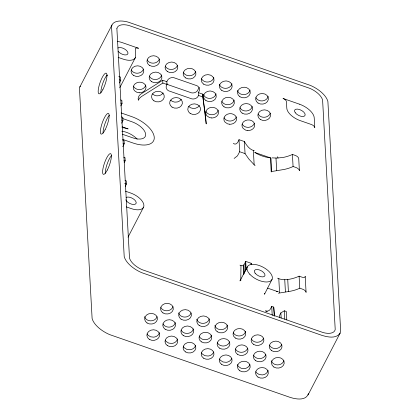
<?xml version="1.0" encoding="UTF-8"?>
<svg xmlns="http://www.w3.org/2000/svg" width="420" height="420" viewBox="0 0 420 420"><rect width="100%" height="100%" fill="white"/><g stroke="black" fill="none" stroke-linecap="round" stroke-linejoin="round"><path stroke-width="0.63" d="M240.786 279.594L240.97 265.613L239.988 265.13M245.117 271.504L245.71 261.387L251.081 263.256L251.685 264.374M264.768 293.381L264.495 294.252L272.055 279.4M80.33 86.132A21.546 10.673 27.4 0 0 79.448 88.289L92.111 318.476A21.546 10.673 27.4 0 0 109.667 334.609L289.632 397.215C295.486 399.163 305.875 401.237 308.453 393.645M340.127 333.076L340.631 330.32L327.894 101.525A21.546 10.673 27.4 0 0 310.333 85.391L127.974 22.045A21.546 10.673 27.4 0 0 111.542 26.366L124.205 256.557A21.546 10.673 27.4 0 0 141.761 272.69L321.683 335.281C327.448 337.076 336.179 339.108 340.127 333.076L308.033 394.994M199.185 87.381L197.39 90.846A5.476 4.567 -3.2 0 1 191.541 92.857L168.268 84.772A5.476 4.567 -3.2 0 1 166.887 83.701M107.21 75.584L107.357 75.29M118.776 76.487L120.577 77.112L120.75 80.288L119.952 81.916A18.249 4.447 -70.8 0 0 119.485 82.929M121.59 116.944L122.792 117.364L122.966 120.535L122.162 122.168A18.249 4.447 -70.8 0 0 121.7 123.181M124.378 162.414L125.181 160.786L125.008 157.61L123.805 157.196M79.868 86.94L111.962 25.016M119.784 87.659L135.345 57.645M120.823 105.887L122.031 103.556L121.858 100.385L120.624 99.955M122.75 146.69L124.246 143.808L124.073 140.632L122.84 140.207M166.829 81.674L167.947 79.684A5.476 4.567 -3.2 0 1 173.791 77.674L197.069 85.759A5.476 4.567 -3.2 0 1 199.364 90.599L198.392 92.636L198.544 95.456L197.72 96.878A5.476 4.567 -3.2 0 1 191.872 98.894L168.599 90.809A5.476 4.567 -3.2 0 1 166.304 85.969L166.982 84.493L166.829 81.674L162.703 80.241L141.55 93.597C139.209 94.962 137.456 97.524 138.411 100.343L139.225 98.522L141.335 96.647L162.86 83.06L166.982 84.493M125.265 186.365L126.462 184.06L126.284 180.884L125.055 180.458M128.011 237.19L143.572 207.175M254.252 150.712C249.622 149.709 246.587 145.383 244.388 141.524L239.012 139.692L239.673 151.73L237.436 155.857L234.119 158.45M240.97 265.613C243.758 266.795 244.792 263.23 245.71 261.387L246.172 269.866M247.301 266.921L240.004 280.891M274.565 315.814L273.73 307.109L271.724 306.416L270.265 309.23A3.649 3.045 -3.1 0 1 265.461 310.884L267.298 311.519M286.797 319.93L286.335 311.493L284.33 310.795L280.865 312.911L279.405 315.725L279.51 317.672M239.012 139.692C238.119 142.06 236.276 145.703 233.294 143.43M271.703 171.507L271.205 171.959L270.433 157.873L254.762 152.428L256.856 153.667A34.671 28.907 -3.1 0 0 267.887 157.5L270.953 157.941L271.703 171.507L283.553 169.554A34.671 28.907 -3.1 0 0 292.11 166.96L293.076 166.499L295.932 167.491A3.649 1.806 27.4 0 1 299.387 170.667L298.725 158.592A3.649 1.806 27.4 0 0 295.27 155.421L292.415 154.429L291.443 154.891A34.671 28.907 -3.1 0 1 282.886 157.484L276.88 158.078L272.197 157.868M240.051 280.723L240.959 280.193M278.397 293.202L290.246 291.254A34.671 28.907 -3.1 0 0 298.804 288.661L299.77 288.199L302.631 289.191A3.649 1.806 27.4 0 1 306.08 292.362L305.198 276.302A3.649 1.806 27.4 0 1 301.964 277.153L299.108 276.161L298.142 276.623A34.671 28.907 -3.1 0 1 289.585 279.216C285.611 279.998 281.274 280.009 277.568 278.182M276.523 291.491L278.318 291.748M267.545 288.115L277.793 291.674M118.167 57.383L123.07 59.089A14.233 7.051 27.4 0 0 135.676 55.771L135.314 49.13A3.649 1.806 27.4 0 1 138.542 48.279L122.162 42.588A15.692 7.775 27.4 0 0 117.269 41.401M198.392 92.636L202.514 94.07L205.611 116.776L206.209 123.895L202.514 94.07M198.544 95.456L202.671 96.889M119.522 79.858L120.75 80.288M120.834 103.142L122.031 103.556M239.673 151.73L245.049 153.594L248.803 158.97L255.082 165.732M121.139 112.943L131.56 116.561A23.982 11.881 27.4 0 1 154.256 137.419A23.982 11.881 27.4 0 1 133.014 143.005L122.593 139.388M122.724 118.566L131.843 121.737A14.6 7.234 27.4 0 1 145.661 134.431A14.6 7.234 27.4 0 1 132.731 137.834L122.393 134.243M121.737 120.11L122.966 120.535M122.042 126.803L128.121 128.914A14.6 7.234 27.4 0 0 121.994 127.68M123.05 143.393L124.246 143.808M123.947 160.361L125.181 160.786M124.661 183.435L126.462 184.06M125.528 191.216L130.431 192.922A14.233 7.051 27.4 0 1 143.903 205.296A14.233 7.051 27.4 0 1 131.297 208.614L126.394 206.913M277.436 156.723L278.056 157.978M275.987 158.015L276.685 170.489M292.415 154.429L293.076 166.499M299.108 276.161L299.77 288.199M287.737 279.489L288.398 291.527M284.75 279.725L285.421 291.9M284.33 310.795L284.792 319.231M280.865 312.911L281.148 318.103M278.801 278.754L279.573 292.803M273.73 307.109L274.229 316.197M271.724 306.416L272.223 315.504M253.37 150.549L254.142 164.598M244.388 141.524L245.049 153.594M251.081 263.256L251.155 264.558M162.703 80.241L162.86 83.06M243.962 264.763L244.125 273.893M243.464 265.382L243.506 274.407M126.142 197.547A5.838 2.893 27.4 0 1 134.521 199.804A5.838 2.893 27.4 0 1 133.691 204.488A5.838 2.893 27.4 0 1 125.743 199.804M121.821 131.187A14.616 7.245 27.4 0 1 137.167 139.136M177.513 338.856A6.389 5.324 -3.1 0 1 171.916 343.45L168.646 343.093L166.063 341.418A6.389 5.324 -3.1 0 1 165.26 340.216M268.091 370.325A6.389 5.324 -3.1 0 1 262.495 374.913L259.224 374.561L256.641 372.881A6.389 5.324 -3.1 0 1 255.838 371.679M193.415 328.797A6.389 5.324 -3.1 0 1 187.819 333.391A6.389 5.324 -3.1 0 1 181.162 330.151M172.982 306.605A6.389 5.324 -3.1 0 1 167.213 310.769A6.389 5.324 -3.1 0 1 160.834 307.508M157.08 316.669A6.389 5.324 -3.1 0 1 150.754 320.849A6.389 5.324 -3.1 0 1 144.617 316.68M175.303 322.502A6.389 5.324 -3.1 0 1 169.701 327.096A6.389 5.324 -3.1 0 1 163.044 323.862M117.915 48.022A5.838 2.893 27.4 0 1 125.937 49.964A5.838 2.893 27.4 0 1 126.21 54.899A5.838 2.893 27.4 0 1 118.094 51.24M159.395 332.567A6.389 5.324 -3.1 0 1 153.799 337.155L150.533 336.803L147.945 335.123A6.389 5.324 -3.1 0 1 147.142 333.921M249.869 364.487A6.389 5.324 -3.1 0 1 244.377 368.624L241.112 368.267L238.529 366.592A6.389 5.324 -3.1 0 1 237.405 364.497M231.751 358.192A6.389 5.324 -3.1 0 1 226.259 362.329L222.994 361.972L220.411 360.297A6.389 5.324 -3.1 0 1 219.602 359.095M213.638 351.902A6.389 5.324 -3.1 0 1 208.147 356.034L204.876 355.682L202.293 354.002A6.389 5.324 -3.1 0 1 201.49 352.8M195.521 345.608A6.389 5.324 -3.1 0 1 190.029 349.745L186.764 349.387L184.18 347.713A6.389 5.324 -3.1 0 1 183.372 346.505M211.533 335.092A6.389 5.324 -3.1 0 1 205.931 339.685A6.389 5.324 -3.1 0 1 199.274 336.446M229.541 341.838A6.389 5.324 -3.1 0 1 223.771 346.001A6.389 5.324 -3.1 0 1 217.392 342.741M247.658 348.133A6.389 5.324 -3.1 0 1 241.889 352.296A6.389 5.324 -3.1 0 1 235.51 349.036M265.771 354.428A6.389 5.324 -3.1 0 1 260.006 358.586A6.389 5.324 -3.1 0 1 253.622 355.325M283.889 360.717A6.389 5.324 -3.1 0 1 277.562 364.901A6.389 5.324 -3.1 0 1 271.425 360.733M281.673 344.363A6.389 5.324 -3.1 0 1 275.909 348.526A6.389 5.324 -3.1 0 1 269.524 345.266M263.56 338.074A6.389 5.324 -3.1 0 1 257.791 342.237A6.389 5.324 -3.1 0 1 251.412 338.971M245.553 331.322A6.389 5.324 -3.1 0 1 239.951 335.916A6.389 5.324 -3.1 0 1 233.294 332.682M227.435 325.028A6.389 5.324 -3.1 0 1 221.282 329.663A6.389 5.324 -3.1 0 1 214.867 325.5M209.317 318.738A6.389 5.324 -3.1 0 1 203.165 323.374A6.389 5.324 -3.1 0 1 196.749 319.205M191.095 312.9A6.389 5.324 -3.1 0 1 184.774 317.084A6.389 5.324 -3.1 0 1 178.631 312.916M213.817 77.417A6.389 5.324 -3.1 0 1 208.215 82.01A6.389 5.324 -3.1 0 1 201.558 78.776M231.929 83.711A6.389 5.324 -3.1 0 1 225.776 88.347A6.389 5.324 -3.1 0 1 219.361 84.178M250.047 90.001A6.389 5.324 -3.1 0 1 243.894 94.636A6.389 5.324 -3.1 0 1 237.478 90.473M254.363 123.165A6.389 5.324 -3.1 0 1 248.598 127.328A6.389 5.324 -3.1 0 1 242.214 124.068M218.243 110.124A6.389 5.324 -3.1 0 1 212.641 114.718A6.389 5.324 -3.1 0 1 205.984 111.479M236.25 116.876A6.389 5.324 -3.1 0 1 230.48 121.034A6.389 5.324 -3.1 0 1 224.102 117.773M145.777 84.95A6.389 5.324 -3.1 0 1 140.18 89.544A6.389 5.324 -3.1 0 1 133.523 86.31M159.364 58.994A6.389 5.324 -3.1 0 1 153.594 63.157A6.389 5.324 -3.1 0 1 147.215 59.897M177.476 65.289A6.389 5.324 -3.1 0 1 171.712 69.452A6.389 5.324 -3.1 0 1 165.328 66.187M195.594 71.579A6.389 5.324 -3.1 0 1 189.824 75.742A6.389 5.324 -3.1 0 1 183.446 72.482M268.165 96.296A6.389 5.324 -3.1 0 1 262.563 100.889A6.389 5.324 -3.1 0 1 255.906 97.655M252.257 106.355A6.389 5.324 -3.1 0 1 246.661 110.948A6.389 5.324 -3.1 0 1 240.004 107.714M270.27 113.106A6.389 5.324 -3.1 0 1 264.5 117.269A6.389 5.324 -3.1 0 1 258.122 114.009M234.145 100.065A6.389 5.324 -3.1 0 1 228.543 104.659A6.389 5.324 -3.1 0 1 221.886 101.42M216.027 93.77A6.389 5.324 -3.1 0 1 209.874 98.406A6.389 5.324 -3.1 0 1 203.459 94.243M161.679 74.891A6.389 5.324 -3.1 0 1 156.083 79.485A6.389 5.324 -3.1 0 1 149.425 76.246M143.456 69.053A6.389 5.324 -3.1 0 1 137.692 73.217A6.389 5.324 -3.1 0 1 131.308 69.956M199.421 105.593A6.389 5.324 -3.1 0 1 188.674 106.391M181.303 99.304A6.389 5.324 -3.1 0 1 170.557 100.097M163.186 93.009A6.389 5.324 -3.1 0 1 152.444 93.807M100.858 92.862A10.951 2.667 -70.8 0 1 107.137 74.97M105.284 173.366A10.951 2.667 -70.8 0 1 111.562 155.474M103.073 133.114A10.951 2.667 -70.8 0 1 109.352 115.222M116.881 28.634L129.496 257.985A15.697 7.775 27.4 0 0 142.285 269.735L323.227 332.588A15.697 7.775 27.4 0 0 335.213 329.453L322.602 100.097A15.697 7.775 27.4 0 0 309.813 88.347L128.851 25.483A15.697 7.775 27.4 0 0 116.881 28.634M139.162 92.767L137.088 92.437L134.505 90.731A6.389 5.324 -3.2 0 1 136.799 82.761A6.389 5.324 -3.2 0 1 145.766 85.874A6.389 5.324 -3.2 0 1 140.359 92.762L139.162 92.767M211.622 117.936L209.554 117.611L206.966 115.904A6.389 5.324 -3.2 0 1 209.265 107.93A6.389 5.324 -3.2 0 1 218.227 111.048A6.389 5.324 -3.2 0 1 212.819 117.936L211.622 117.936M229.74 124.231L227.666 123.9L225.083 122.199A6.389 5.324 -3.2 0 1 227.378 114.224A6.389 5.324 -3.2 0 1 236.345 117.338A6.389 5.324 -3.2 0 1 230.937 124.231L229.74 124.231M247.858 130.525L245.784 130.195L243.201 128.489A6.389 5.324 -3.2 0 1 245.495 120.519A6.389 5.324 -3.2 0 1 254.457 123.632A6.389 5.324 -3.2 0 1 249.049 130.52L247.858 130.525M299.366 104.144L282.986 98.453A3.649 1.806 27.4 0 1 286.435 101.624L286.802 108.266A14.233 7.051 27.4 0 0 300.274 120.645L311.309 124.478A3.649 1.806 27.4 0 1 314.764 127.648L314.218 117.789A15.692 7.775 27.4 0 0 299.366 104.144M221.744 364.497A6.389 5.324 -3.1 0 0 232.034 360.953A6.389 5.324 -3.1 0 0 223.393 355.346A6.389 5.324 -3.1 0 0 221.744 364.497M167.396 345.618A6.389 5.324 -3.1 0 0 177.691 342.074A6.389 5.324 -3.1 0 0 169.045 336.467A6.389 5.324 -3.1 0 0 167.396 345.618M165.186 329.264A6.389 5.324 -3.1 0 0 175.476 325.726A6.389 5.324 -3.1 0 0 166.834 320.114A6.389 5.324 -3.1 0 0 165.186 329.264M257.975 377.087A6.389 5.324 -3.1 0 0 268.27 373.543A6.389 5.324 -3.1 0 0 259.623 367.936A6.389 5.324 -3.1 0 0 257.975 377.087M162.971 312.916A6.389 5.324 -3.1 0 0 173.266 309.372A6.389 5.324 -3.1 0 0 164.619 303.76A6.389 5.324 -3.1 0 0 162.971 312.916M172.048 107.116A6.389 5.324 -3.1 0 0 182.343 103.577A6.389 5.324 -3.1 0 0 173.696 97.965A6.389 5.324 -3.1 0 0 172.048 107.116M190.166 113.411A6.389 5.324 -3.1 0 0 200.456 109.867A6.389 5.324 -3.1 0 0 191.814 104.26A6.389 5.324 -3.1 0 0 190.166 113.411M153.93 100.826A6.389 5.324 -3.1 0 0 164.225 97.283A6.389 5.324 -3.1 0 0 155.578 91.675A6.389 5.324 -3.1 0 0 153.93 100.826M183.298 335.559A6.389 5.324 -3.1 0 0 193.594 332.015A6.389 5.324 -3.1 0 0 184.947 326.408A6.389 5.324 -3.1 0 0 183.298 335.559M147.068 322.975A6.389 5.324 -3.1 0 0 157.364 319.431A6.389 5.324 -3.1 0 0 148.717 313.824A6.389 5.324 -3.1 0 0 147.068 322.975M149.352 65.299A6.389 5.324 -3.1 0 0 159.647 61.756A6.389 5.324 -3.1 0 0 151.001 56.149A6.389 5.324 -3.1 0 0 149.352 65.299M167.47 71.594A6.389 5.324 -3.1 0 0 177.76 68.05A6.389 5.324 -3.1 0 0 169.118 62.444A6.389 5.324 -3.1 0 0 167.47 71.594M185.582 77.889A6.389 5.324 -3.1 0 0 195.878 74.345A6.389 5.324 -3.1 0 0 187.231 68.733A6.389 5.324 -3.1 0 0 185.582 77.889M203.7 84.178A6.389 5.324 -3.1 0 0 213.99 80.635A6.389 5.324 -3.1 0 0 205.349 75.028A6.389 5.324 -3.1 0 0 203.7 84.178M221.818 90.473A6.389 5.324 -3.1 0 0 232.108 86.93A6.389 5.324 -3.1 0 0 223.466 81.323A6.389 5.324 -3.1 0 0 221.818 90.473M239.93 96.768A6.389 5.324 -3.1 0 0 250.226 93.224A6.389 5.324 -3.1 0 0 241.579 87.612A6.389 5.324 -3.1 0 0 239.93 96.768M258.048 103.058A6.389 5.324 -3.1 0 0 268.338 99.514A6.389 5.324 -3.1 0 0 259.697 93.907A6.389 5.324 -3.1 0 0 258.048 103.058M260.258 119.411A6.389 5.324 -3.1 0 0 270.554 115.867A6.389 5.324 -3.1 0 0 261.907 110.261A6.389 5.324 -3.1 0 0 260.258 119.411M242.146 113.117A6.389 5.324 -3.1 0 0 252.436 109.578A6.389 5.324 -3.1 0 0 243.789 103.966A6.389 5.324 -3.1 0 0 242.146 113.117M224.028 106.827A6.389 5.324 -3.1 0 0 234.318 103.283A6.389 5.324 -3.1 0 0 225.677 97.676A6.389 5.324 -3.1 0 0 224.028 106.827M205.91 100.532A6.389 5.324 -3.1 0 0 216.206 96.989A6.389 5.324 -3.1 0 0 207.559 91.382A6.389 5.324 -3.1 0 0 205.91 100.532M151.562 81.653A6.389 5.324 -3.1 0 0 161.858 78.109A6.389 5.324 -3.1 0 0 153.211 72.502A6.389 5.324 -3.1 0 0 151.562 81.653M133.45 75.358A6.389 5.324 -3.1 0 0 143.74 71.82A6.389 5.324 -3.1 0 0 135.098 66.208A6.389 5.324 -3.1 0 0 133.45 75.358M185.514 351.913A6.389 5.324 -3.1 0 0 195.804 348.369A6.389 5.324 -3.1 0 0 187.162 342.762A6.389 5.324 -3.1 0 0 185.514 351.913M149.278 339.329A6.389 5.324 -3.1 0 0 159.574 335.785A6.389 5.324 -3.1 0 0 150.927 330.173A6.389 5.324 -3.1 0 0 149.278 339.329M237.647 354.438A6.389 5.324 -3.1 0 0 247.942 350.894A6.389 5.324 -3.1 0 0 239.295 345.287A6.389 5.324 -3.1 0 0 237.647 354.438M255.764 360.733A6.389 5.324 -3.1 0 0 266.054 357.189A6.389 5.324 -3.1 0 0 257.413 351.582A6.389 5.324 -3.1 0 0 255.764 360.733M271.667 350.674A6.389 5.324 -3.1 0 0 281.962 347.13A6.389 5.324 -3.1 0 0 273.315 341.518A6.389 5.324 -3.1 0 0 271.667 350.674M273.877 367.022A6.389 5.324 -3.1 0 0 284.172 363.484A6.389 5.324 -3.1 0 0 275.525 357.872A6.389 5.324 -3.1 0 0 273.877 367.022M199.206 325.5A6.389 5.324 -3.1 0 0 209.496 321.956A6.389 5.324 -3.1 0 0 200.855 316.349A6.389 5.324 -3.1 0 0 199.206 325.5M235.436 338.084A6.389 5.324 -3.1 0 0 245.726 334.541A6.389 5.324 -3.1 0 0 237.085 328.933A6.389 5.324 -3.1 0 0 235.436 338.084M203.627 358.207A6.389 5.324 -3.1 0 0 213.922 354.664A6.389 5.324 -3.1 0 0 205.275 349.052A6.389 5.324 -3.1 0 0 203.627 358.207M217.319 331.795A6.389 5.324 -3.1 0 0 227.614 328.251A6.389 5.324 -3.1 0 0 218.967 322.639A6.389 5.324 -3.1 0 0 217.319 331.795M253.549 344.379A6.389 5.324 -3.1 0 0 263.844 340.835A6.389 5.324 -3.1 0 0 255.197 335.228A6.389 5.324 -3.1 0 0 253.549 344.379M181.088 319.205A6.389 5.324 -3.1 0 0 191.378 315.661A6.389 5.324 -3.1 0 0 182.737 310.055A6.389 5.324 -3.1 0 0 181.088 319.205M219.534 348.143A6.389 5.324 -3.1 0 0 229.824 344.605A6.389 5.324 -3.1 0 0 221.177 338.993A6.389 5.324 -3.1 0 0 219.534 348.143M201.416 341.854A6.389 5.324 -3.1 0 0 211.706 338.31A6.389 5.324 -3.1 0 0 203.065 332.703A6.389 5.324 -3.1 0 0 201.416 341.854M239.857 370.792A6.389 5.324 -3.1 0 0 250.152 367.248A6.389 5.324 -3.1 0 0 241.505 361.641A6.389 5.324 -3.1 0 0 239.857 370.792M295.297 112.796A5.838 2.893 27.4 0 0 304.563 116.014A5.838 2.893 27.4 0 0 299.665 109.578A5.838 2.893 27.4 0 0 295.297 112.796M107.32 170.027A10.951 2.667 -70.8 0 0 110.612 153.662A10.951 2.667 -70.8 0 0 103.031 168.284A10.951 2.667 -70.8 0 0 107.32 170.027M105.105 129.78A10.951 2.667 -70.8 0 0 108.397 113.411A10.951 2.667 -70.8 0 0 100.816 128.037A10.951 2.667 -70.8 0 0 105.105 129.78M102.889 89.528A10.951 2.667 -70.8 0 0 106.186 73.159A10.951 2.667 -70.8 0 0 98.606 87.785A10.951 2.667 -70.8 0 0 102.889 89.528M249.858 274.312A13.865 6.867 27.4 0 0 271.572 280.161A13.865 6.867 27.4 0 0 257.602 265.004A13.865 6.867 27.4 0 0 249.858 274.312M255.134 273.189A5.838 2.893 27.4 0 0 264.401 276.407A5.838 2.893 27.4 0 0 259.502 269.966A5.838 2.893 27.4 0 0 255.134 273.189"/></g></svg>
